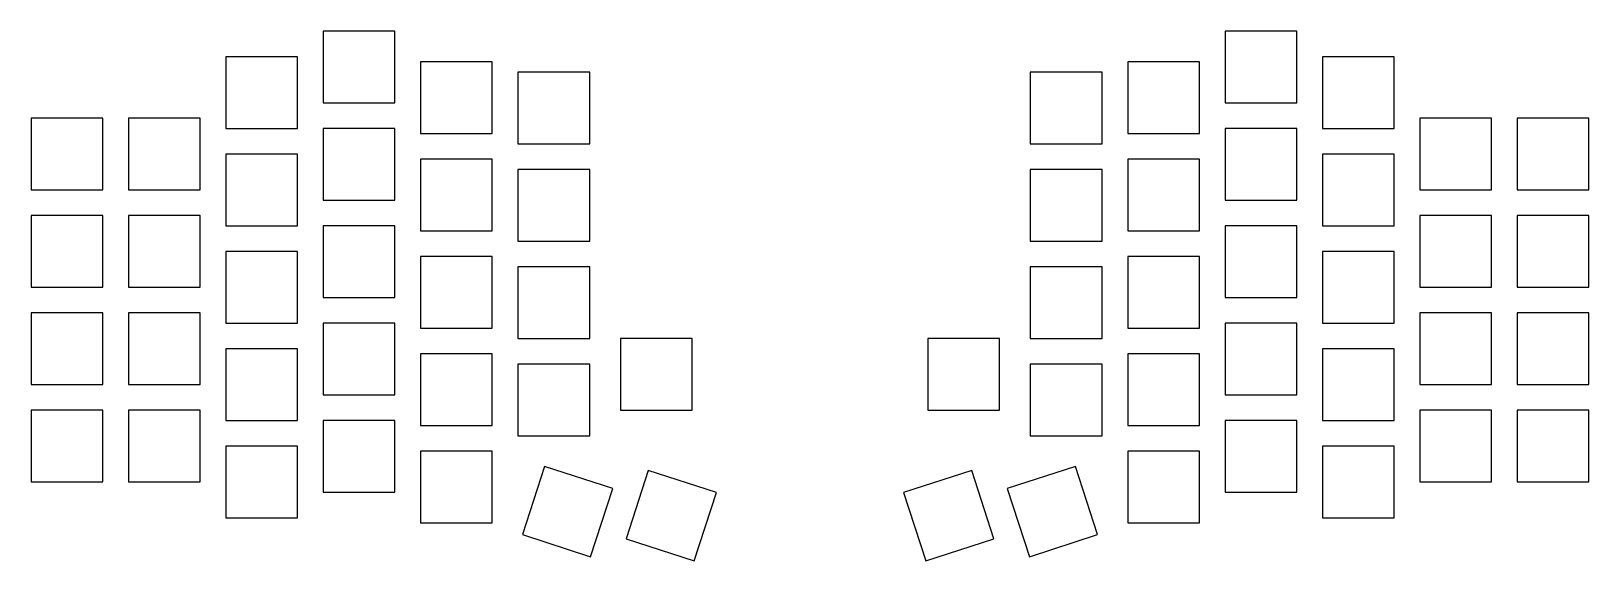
# Model space of a CAD drawing. Header units: millimetres. Extents: x -7 to 297, y -3 to 100.
import ezdxf

# ---------------------------------------------------------------- set-up
doc = ezdxf.new("R2010")
doc.units = ezdxf.units.MM

msp = doc.modelspace()

# ---------------------------------------------------------------- linework, layer by layer
for p, q in [((64, 100), (50, 100)), ((50, 100), (50, 86)), ((64, 86), (64, 100)), ((240, 100), (226, 100)), ((226, 100), (226, 86)), ((240, 86), (240, 100)), ((45, 95), (31, 95)), ((31, 95), (31, 81)), ((45, 81), (45, 95)), ((259, 95), (245, 95)), ((245, 95), (245, 81)), ((259, 81), (259, 95)), ((83, 94), (69, 94)), ((69, 94), (69, 80)), ((83, 80), (83, 94)), ((102, 92), (88, 92)), ((88, 92), (88, 78)), ((102, 78), (102, 92)), ((202, 92), (188, 92)), ((188, 92), (188, 78)), ((202, 78), (202, 92)), ((221, 94), (207, 94)), ((207, 94), (207, 80)), ((221, 80), (221, 94)), ((50, 86), (64, 86)), ((226, 86), (240, 86)), ((7, 83), (-7, 83)), ((-7, 83), (-7, 69)), ((7, 69), (7, 83)), ((26, 83), (12, 83)), ((12, 83), (12, 69)), ((26, 69), (26, 83)), ((278, 83), (264, 83)), ((264, 83), (264, 69)), ((278, 69), (278, 83)), ((297, 83), (283, 83)), ((283, 83), (283, 69)), ((297, 69), (297, 83)), ((31, 81), (45, 81)), ((64, 81), (50, 81)), ((50, 81), (50, 67)), ((64, 67), (64, 81)), ((69, 80), (83, 80)), ((207, 80), (221, 80)), ((240, 81), (226, 81)), ((226, 81), (226, 67)), ((240, 67), (240, 81)), ((245, 81), (259, 81)), ((45, 76), (31, 76)), ((31, 76), (31, 62)), ((45, 62), (45, 76)), ((88, 78), (102, 78)), ((188, 78), (202, 78)), ((259, 76), (245, 76)), ((245, 76), (245, 62)), ((259, 62), (259, 76)), ((83, 75), (69, 75)), ((69, 75), (69, 61)), ((83, 61), (83, 75)), ((102, 73), (88, 73)), ((88, 73), (88, 59)), ((102, 59), (102, 73)), ((202, 73), (188, 73)), ((188, 73), (188, 59)), ((202, 59), (202, 73)), ((221, 75), (207, 75)), ((207, 75), (207, 61)), ((221, 61), (221, 75)), ((-7, 69), (7, 69)), ((12, 69), (26, 69)), ((50, 67), (64, 67)), ((226, 67), (240, 67)), ((264, 69), (278, 69)), ((283, 69), (297, 69)), ((7, 64), (-7, 64)), ((-7, 64), (-7, 50)), ((7, 50), (7, 64)), ((26, 64), (12, 64)), ((12, 64), (12, 50)), ((26, 50), (26, 64)), ((278, 64), (264, 64)), ((264, 64), (264, 50)), ((278, 50), (278, 64)), ((297, 64), (283, 64)), ((283, 64), (283, 50)), ((297, 50), (297, 64)), ((31, 62), (45, 62)), ((64, 62), (50, 62)), ((50, 62), (50, 48)), ((64, 48), (64, 62)), ((69, 61), (83, 61)), ((207, 61), (221, 61)), ((240, 62), (226, 62)), ((226, 62), (226, 48)), ((240, 48), (240, 62)), ((245, 62), (259, 62)), ((88, 59), (102, 59)), ((188, 59), (202, 59)), ((45, 57), (31, 57)), ((31, 57), (31, 43)), ((45, 43), (45, 57)), ((83, 56), (69, 56)), ((69, 56), (69, 42)), ((83, 42), (83, 56)), ((221, 56), (207, 56)), ((207, 56), (207, 42)), ((221, 42), (221, 56)), ((259, 57), (245, 57)), ((245, 57), (245, 43)), ((259, 43), (259, 57)), ((102, 54), (88, 54)), ((88, 54), (88, 40)), ((102, 40), (102, 54)), ((202, 54), (188, 54)), ((188, 54), (188, 40)), ((202, 40), (202, 54)), ((-7, 50), (7, 50)), ((12, 50), (26, 50)), ((264, 50), (278, 50)), ((283, 50), (297, 50)), ((50, 48), (64, 48)), ((226, 48), (240, 48)), ((7, 45), (-7, 45)), ((-7, 45), (-7, 31)), ((7, 31), (7, 45)), ((26, 45), (12, 45)), ((12, 45), (12, 31)), ((26, 31), (26, 45)), ((31, 43), (45, 43)), ((64, 43), (50, 43)), ((50, 43), (50, 29)), ((64, 29), (64, 43)), ((240, 43), (226, 43)), ((226, 43), (226, 29)), ((240, 29), (240, 43)), ((245, 43), (259, 43)), ((278, 45), (264, 45)), ((264, 45), (264, 31)), ((278, 31), (278, 45)), ((297, 45), (283, 45)), ((283, 45), (283, 31)), ((297, 31), (297, 45)), ((69, 42), (83, 42)), ((88, 40), (102, 40)), ((122, 40), (108, 40)), ((108, 40), (108, 26)), ((122, 26), (122, 40)), ((182, 40), (168, 40)), ((168, 40), (168, 26)), ((182, 26), (182, 40)), ((188, 40), (202, 40)), ((207, 42), (221, 42)), ((45, 38), (31, 38)), ((31, 38), (31, 24)), ((45, 24), (45, 38)), ((83, 37), (69, 37)), ((69, 37), (69, 23)), ((83, 23), (83, 37)), ((221, 37), (207, 37)), ((207, 37), (207, 23)), ((221, 23), (221, 37)), ((259, 38), (245, 38)), ((245, 38), (245, 24)), ((259, 24), (259, 38)), ((102, 35), (88, 35)), ((88, 35), (88, 21)), ((102, 21), (102, 35)), ((202, 35), (188, 35)), ((188, 35), (188, 21)), ((202, 21), (202, 35)), ((-7, 31), (7, 31)), ((12, 31), (26, 31)), ((264, 31), (278, 31)), ((283, 31), (297, 31)), ((50, 29), (64, 29)), ((226, 29), (240, 29)), ((7, 26), (-7, 26)), ((-7, 26), (-7, 12)), ((7, 12), (7, 26)), ((26, 26), (12, 26)), ((12, 26), (12, 12)), ((26, 12), (26, 26)), ((108, 26), (122, 26)), ((168, 26), (182, 26)), ((278, 26), (264, 26)), ((264, 26), (264, 12)), ((278, 12), (278, 26)), ((297, 26), (283, 26)), ((283, 26), (283, 12)), ((297, 12), (297, 26)), ((31, 24), (45, 24)), ((64, 24), (50, 24)), ((50, 24), (50, 10)), ((64, 10), (64, 24)), ((69, 23), (83, 23)), ((207, 23), (221, 23)), ((240, 24), (226, 24)), ((226, 24), (226, 10)), ((240, 10), (240, 24)), ((245, 24), (259, 24)), ((45, 19), (31, 19)), ((31, 19), (31, 5)), ((45, 5), (45, 19)), ((88, 21), (102, 21)), ((188, 21), (202, 21)), ((259, 19), (245, 19)), ((245, 19), (245, 5)), ((259, 5), (259, 19)), ((83, 18), (69, 18)), ((69, 18), (69, 4)), ((83, 4), (83, 18)), ((221, 18), (207, 18)), ((207, 18), (207, 4)), ((221, 4), (221, 18)), ((93.19, 15.02), (88.86, 1.71)), ((106.5, 10.7), (93.19, 15.02)), ((113.44, 14.23), (109.11, 0.91)), ((126.75, 9.9), (113.44, 14.23)), ((176.56, 14.23), (163.25, 9.9)), ((180.89, 0.91), (176.56, 14.23)), ((196.81, 15.02), (183.5, 10.7)), ((201.14, 1.71), (196.81, 15.02)), ((-7, 12), (7, 12)), ((12, 12), (26, 12)), ((50, 10), (64, 10)), ((102.18, -2.62), (106.5, 10.7)), ((122.42, -3.41), (126.75, 9.9)), ((163.25, 9.9), (167.58, -3.41)), ((183.5, 10.7), (187.82, -2.62)), ((226, 10), (240, 10)), ((264, 12), (278, 12)), ((283, 12), (297, 12)), ((31, 5), (45, 5)), ((69, 4), (83, 4)), ((207, 4), (221, 4)), ((245, 5), (259, 5)), ((88.86, 1.71), (102.18, -2.62)), ((109.11, 0.91), (122.42, -3.41)), ((167.58, -3.41), (180.89, 0.91)), ((187.82, -2.62), (201.14, 1.71))]:
    msp.add_line(p, q)

doc.saveas('drawing.dxf')
